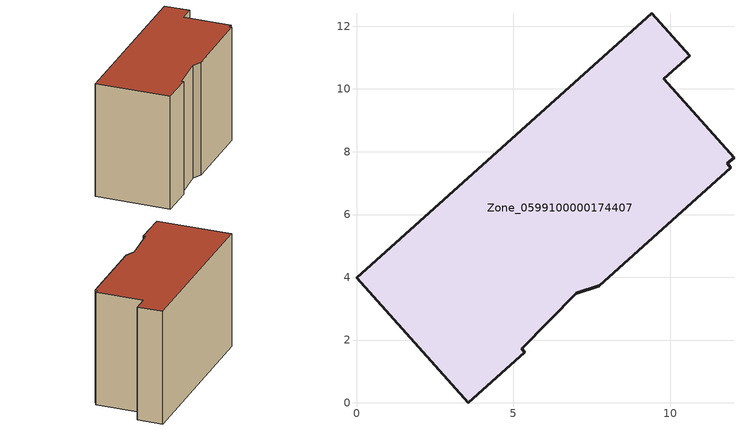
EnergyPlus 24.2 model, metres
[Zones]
Zone_0599100000174407
 floor ground (C_G): 7,3.5 5.26,1.73 5.36,1.61 3.56,0 0,3.99 9.4,12.41 10.61,11.06 9.79,10.32 12.03,7.8 11.81,7.63 11.92,7.49 7.73,3.74 z0
 wall outside (C_F): 10.61,11.06 9.4,12.41 0,3.99 3.56,0 5.36,1.61 5.26,1.73 7,3.5 7.73,3.74 11.92,7.49 11.81,7.63 12.03,7.8 9.79,10.32 10.61,11.06 z0:8.27
 roof outside (C_R): 5.26,1.73 7,3.5 7.73,3.74 11.92,7.49 11.81,7.63 12.03,7.8 9.79,10.32 10.61,11.06 9.4,12.41 0,3.99 3.56,0 5.36,1.61 z8.27
[BUILDING]
Pand.0599100000174407: North Axis=0; Terrain=City; Loads Convergence Tolerance Value=0.04; Temperature Convergence Tolerance Value=0.4; Solar Distribution=FullExterior; Maximum Number of Warmup Days=25; Minimum Number of Warmup Days=1
[Site:Location]
Rotterdam.The.Hague.AP_ZH_NLD Design_Conditions: Latitude=51.96; Longitude=4.45; Time Zone=1; Elevation=-4.5
[SITE:GROUNDTEMPERATURE:BUILDINGSURFACE]
18, 18, 18, 18, 18, 18, 18, 18, 18, 18, 18, 18
[MATERIAL] Thermal Absorptance=0.9; Solar Absorptance=0.7; Visible Absorptance=0.7
Name | Roughness | Thickness | Conductivity | Density | Specific Heat
G.TI.1975-1991 | MediumSmooth | 0.15 | 0.288461 | 540 | 1210
F.TI.1975-1991 | Rough | 0.3 | 0.230769 | 1920 | 840
R.TI.1975-1991 | MediumRough | 0.2 | 0.153846 | 1500 | 1000
[CONSTRUCTION]
C_G: G.TI.1975-1991
C_F: F.TI.1975-1991
C_R: R.TI.1975-1991
[ZONE]
Zone_0599100000174407: Type=1; Multiplier=1; Ceiling Height=Autocalculate; Volume=Autocalculate; Floor Area=autocalculate; Part of Total Floor Area=Yes
[ZONEINFILTRATION:DESIGNFLOWRATE]
Infil_Zone_0599100000174407: Zone or ZoneList or Space or SpaceList=Zone_0599100000174407; Schedule=AlwaysOn; Design Flow Rate Calculation Method=Flow/Area; Flow Rate per Floor Area=0.003; Constant Term Coefficient=1; Temperature Term Coefficient=0; Velocity Term Coefficient=0; Velocity Squared Term Coefficient=0
[HVACTEMPLATE:ZONE:IDEALLOADSAIRSYSTEM]
Zone_0599100000174407: Maximum Heating Supply Air Temperature=50; Minimum Cooling Supply Air Temperature=13; Maximum Heating Supply Air Humidity Ratio=0.0156; Minimum Cooling Supply Air Humidity Ratio=0.0077; Heating Limit=NoLimit; Cooling Limit=NoLimit; Dehumidification Control Type=ConstantSensibleHeatRatio; Cooling Sensible Heat Ratio=0.7; Dehumidification Setpoint=60; Humidification Control Type=None; Humidification Setpoint=30; Outdoor Air Method=None; Outdoor Air Flow Rate per Person=0.00944; Outdoor Air Flow Rate per Zone Floor Area=0; Outdoor Air Flow Rate per Zone=0; Demand Controlled Ventilation Type=None; Outdoor Air Economizer Type=NoEconomizer; Heat Recovery Type=None; Sensible Heat Recovery Effectiveness=0.7; Latent Heat Recovery Effectiveness=0.65
[ZONECONTROL:THERMOSTAT]
ThermostatControl_Zone_0599100000174407: Zone or ZoneList=Zone_0599100000174407; Control Type Schedule=DualSetpointControlType; Control 1=Thermostat_Zone_0599100000174407; Temperature Difference Between Cutout And Setpoint=0
[THERMOSTATSETPOINT:DUALSETPOINT]
Thermostat_Zone_0599100000174407: Heating Setpoint Temperature Schedule=HeatingSetpoint_Zone_0599100000174407; Cooling Setpoint Temperature Schedule=CoolingSetpoint_Zone_0599100000174407
[SCHEDULE:COMPACT]
HeatingSetpoint_Zone_0599100000174407: Through: 12/31, For: AllDays, Until: 24:00, 21
CoolingSetpoint_Zone_0599100000174407: Through: 12/31, For: AllDays, Until: 24:00, 24
DualSetpointControlType: Through: 12/31, For: AllDays, Until: 24:00, 4
AlwaysOn: Through: 12/31, For: AllDays, Until: 24:00, 1
